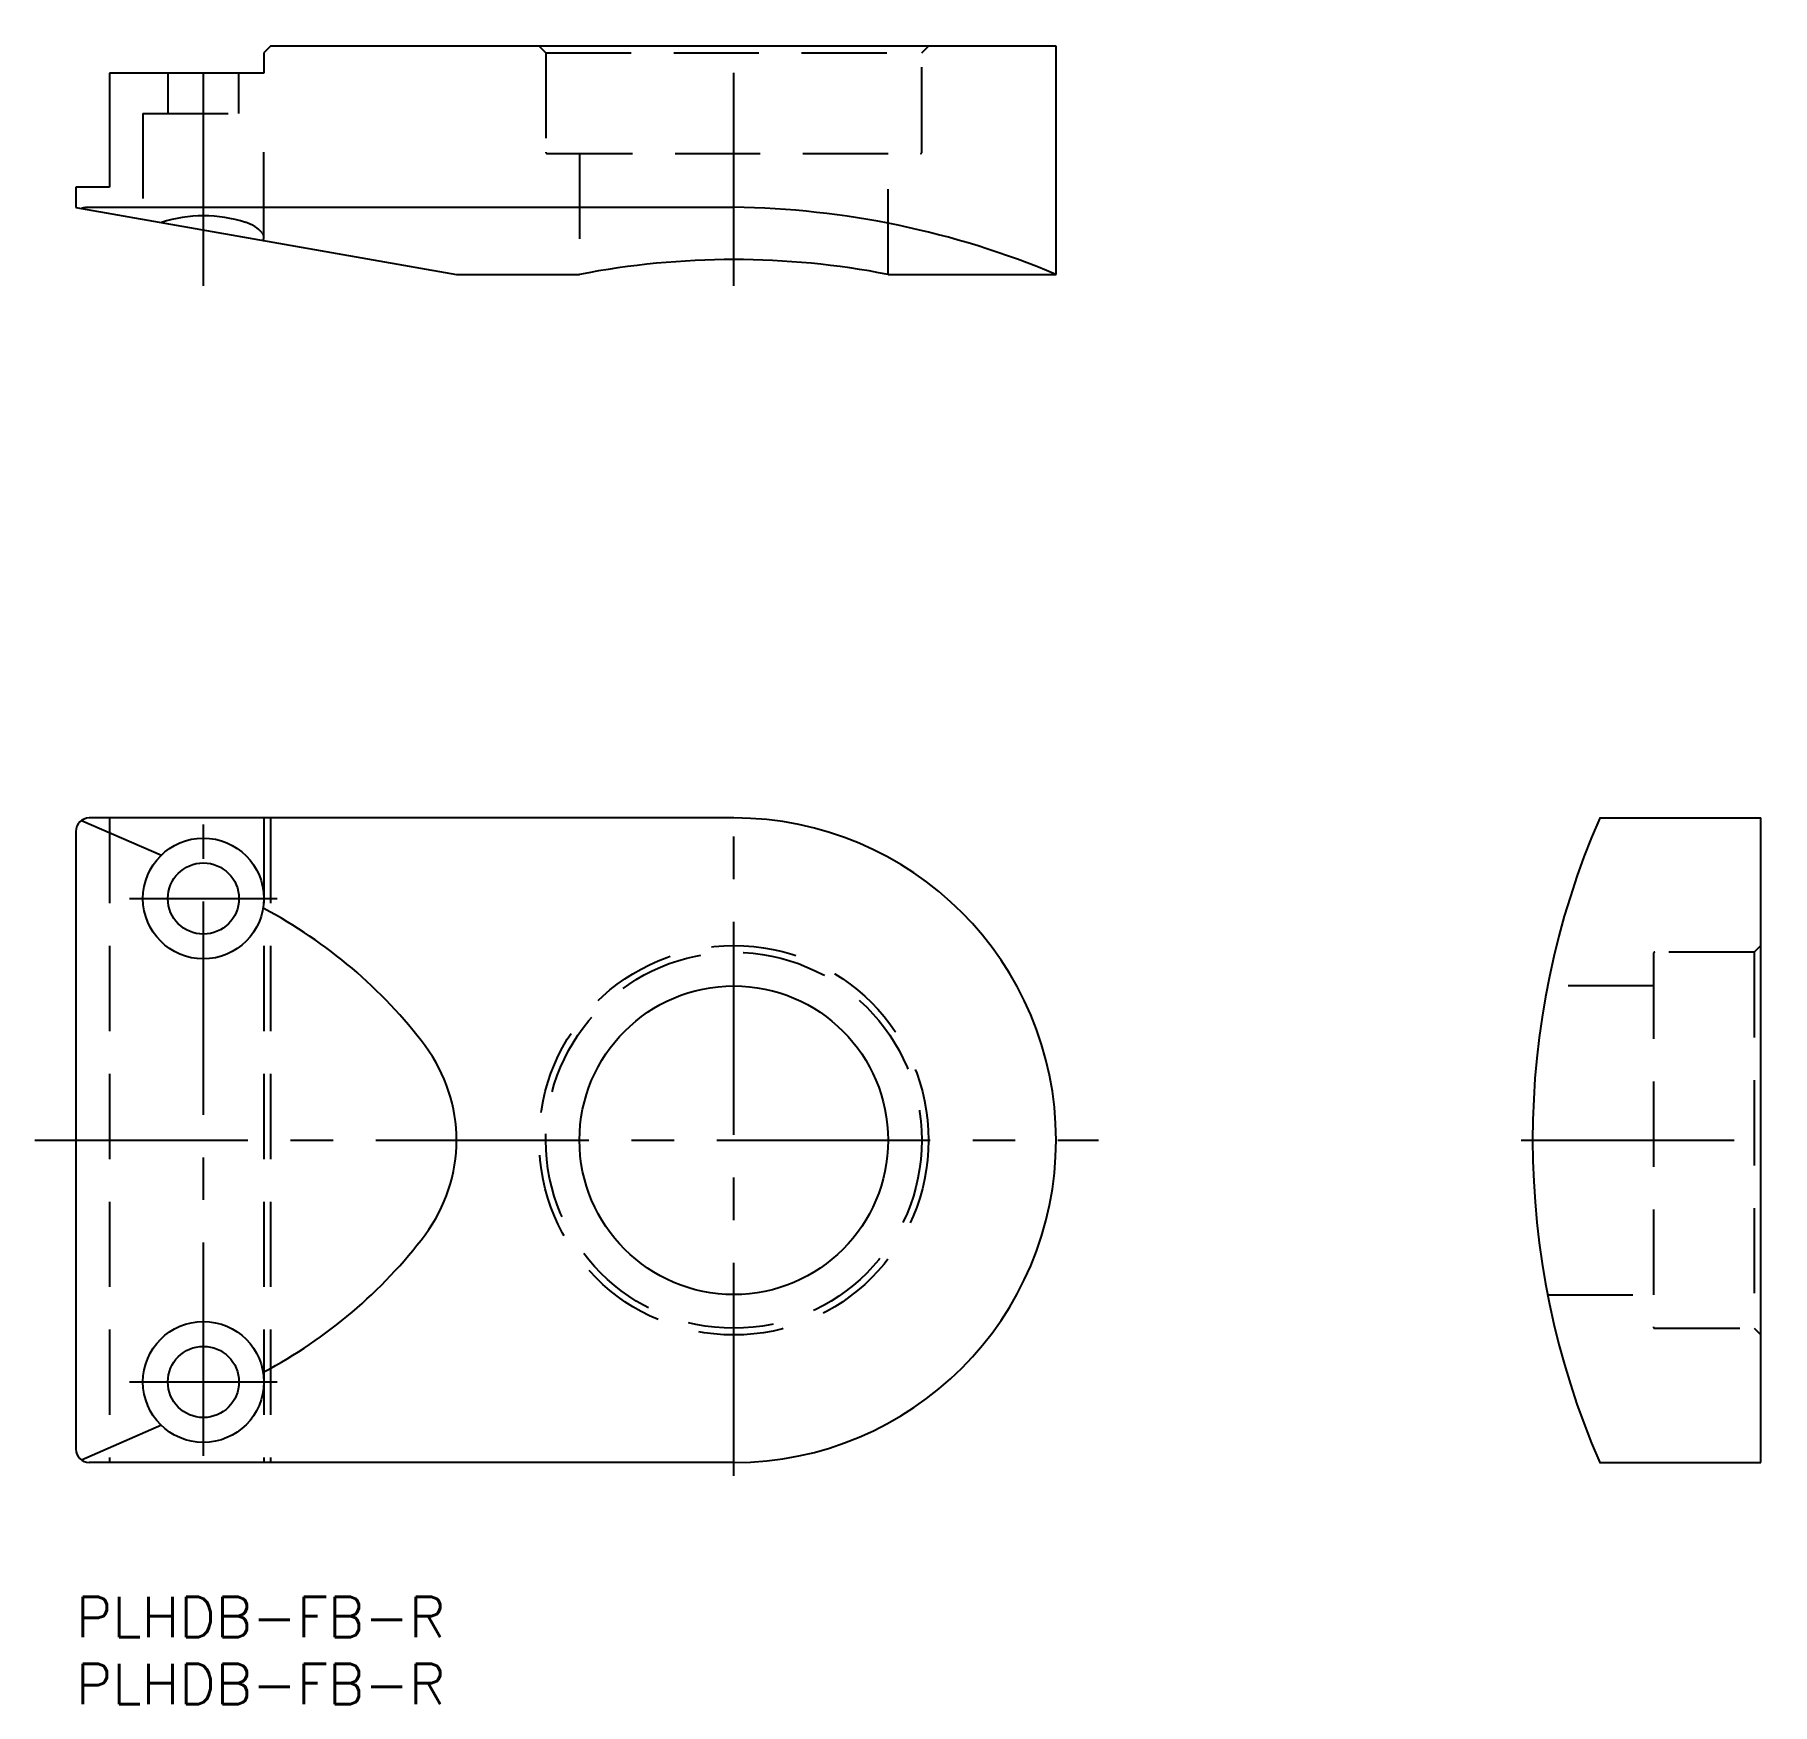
# Model space of a CAD drawing. Extents: x -3 to 126, y -8 to 116.
import ezdxf

# ---------------------------------------------------------------- set-up
doc = ezdxf.new("R2010")
doc.units = 0
doc.header["$LTSCALE"] = 0.5
doc.linetypes.add('CENTER', pattern=[50.8, 31.75, -6.35, 6.35, -6.35])
doc.linetypes.add('DASHED', pattern=[19.05, 12.7, -6.35])
for name, color, linetype in [('MSM_CENTER', 1, 'CENTER'), ('MSM_CONTINUOUS', 7, 'CONTINUOUS'), ('MSM_DASHED', 4, 'DASHED'), ('MSM_PART_NUMBER', 7, 'CONTINUOUS')]:
    doc.layers.add(name, color=color, linetype=linetype)
doc.styles.get("Standard").update_dxf_attribs({"font": 'txt.shx', "height": 3, "bigfont": 'bigfont.shx'})

msp = doc.modelspace()

# ---------------------------------------------------------------- linework, layer by layer
at = {"layer": 'MSM_CENTER'}
for p, q in [((9.5, 97.62), (9.5, 116.32)), ((49, 97.62), (49, 116.32)), ((49, 9), (49, 59)), ((9.5, 10.5), (9.5, 57.5)), ((4, 52), (15, 52)), ((-3.06, 34), (76.16, 34)), ((107.63, 34), (126.33, 34)), ((4, 16), (15, 16))]:
    msp.add_line(p, q, dxfattribs=at)
at = {"layer": 'MSM_CONTINUOUS'}
for p, q in [((14.5, 115.47), (14, 114.97)), ((73, 115.47), (14.5, 115.47)), ((73, 98.47), (73, 115.47)), ((14, 114.97), (14, 113.47)), ((14, 113.47), (2.5, 113.47)), ((2.5, 113.47), (2.5, 104.97)), ((2.5, 104.97), (0, 104.97)), ((0, 104.97), (0, 103.47)), ((0, 103.47), (28.36, 98.47)), ((49, 103.47), (1, 103.47)), ((28.36, 98.47), (37.5, 98.47)), ((60.5, 98.47), (73, 98.47)), ((0, 57), (0, 11)), ((0.43, 57.82), (6.37, 55.23)), ((49, 58), (1, 58)), ((113.48, 58), (125.48, 58)), ((125.48, 10), (125.48, 58)), ((6.37, 12.77), (0.43, 10.18)), ((49, 10), (1, 10)), ((113.48, 10), (125.48, 10))]:
    msp.add_line(p, q, dxfattribs=at)
for centre, radius in [((9.5, 52), 4.5), ((9.5, 52), 2.65), ((49, 34), 11.49), ((9.5, 16), 4.5), ((9.5, 16), 2.65)]:
    msp.add_circle(centre, radius, dxfattribs=at)
for centre, radius, start, end in [((0.98, 101.45), 2.02, 89.5492, 105.8019), ((9.51, 92.64), 10.2, 72.1303, 107.9053), ((11.9, 99.82), 2.64, 41.2929, 73.7584), ((48.17, 39.37), 64.11, 67.2228, 89.2545), ((13.51, 101.24), 0.492, 332.3458, 40.0669), ((49, 39.46), 60.12, 78.9731, 101.0269), ((1, 57), 1, 90, 180), ((49, 34), 24, 270, 90), ((168.6, 34), 60.11, 156.4799, 203.5316), ((-2.97, 19.13), 36.33, 37.0808, 62.1519), ((16.62, 34), 11.73, 323.1613, 36.8387), ((-2.97, 48.87), 36.33, 297.8481, 322.9192), ((1, 11), 1, 180, 270)]:
    msp.add_arc(centre, radius, start, end, dxfattribs=at)
at = {"layer": 'MSM_DASHED'}
for p, q in [((34.5, 115.47), (35, 114.97)), ((63, 114.97), (63.5, 115.47)), ((35, 114.97), (35, 107.57)), ((35, 114.97), (63, 114.97)), ((63, 107.57), (63, 114.97)), ((6.85, 113.47), (6.85, 110.47)), ((12.15, 110.47), (12.15, 113.47)), ((5, 110.47), (14, 110.47)), ((5, 110.47), (5, 102.59)), ((14, 101.23), (14, 110.47)), ((35.1, 107.47), (62.9, 107.47)), ((37.5, 107.47), (37.5, 98.47)), ((60.5, 98.47), (60.5, 107.47)), ((2.5, 58), (2.5, 10)), ((14, 58), (14, 10)), ((14.5, 58), (14.5, 10)), ((117.48, 47.9), (117.48, 20.1)), ((124.98, 48), (117.58, 48)), ((125.48, 48.5), (124.98, 48)), ((124.98, 48), (124.98, 20)), ((117.48, 45.5), (109.59, 45.5)), ((109.59, 22.5), (117.48, 22.5)), ((117.58, 20), (124.98, 20)), ((124.98, 20), (125.48, 19.5))]:
    msp.add_line(p, q, dxfattribs=at)
for radius in [14.5, 14]:
    msp.add_circle((49, 34), radius, dxfattribs=at)
for centre, start, end in [((35.1, 107.57), 180, 270), ((62.9, 107.57), 270, 360), ((117.58, 47.9), 90, 180), ((117.58, 20.1), 180, 270)]:
    msp.add_arc(centre, 0.1, start, end, dxfattribs=at)

# ---------------------------------------------------------------- texts
at = {"layer": 'MSM_PART_NUMBER'}
for p in [(0, -3), (0, -8)]:
    msp.add_text('PLHDB-FB-R', height=3, dxfattribs=at).set_placement(p)

doc.saveas('drawing.dxf')
